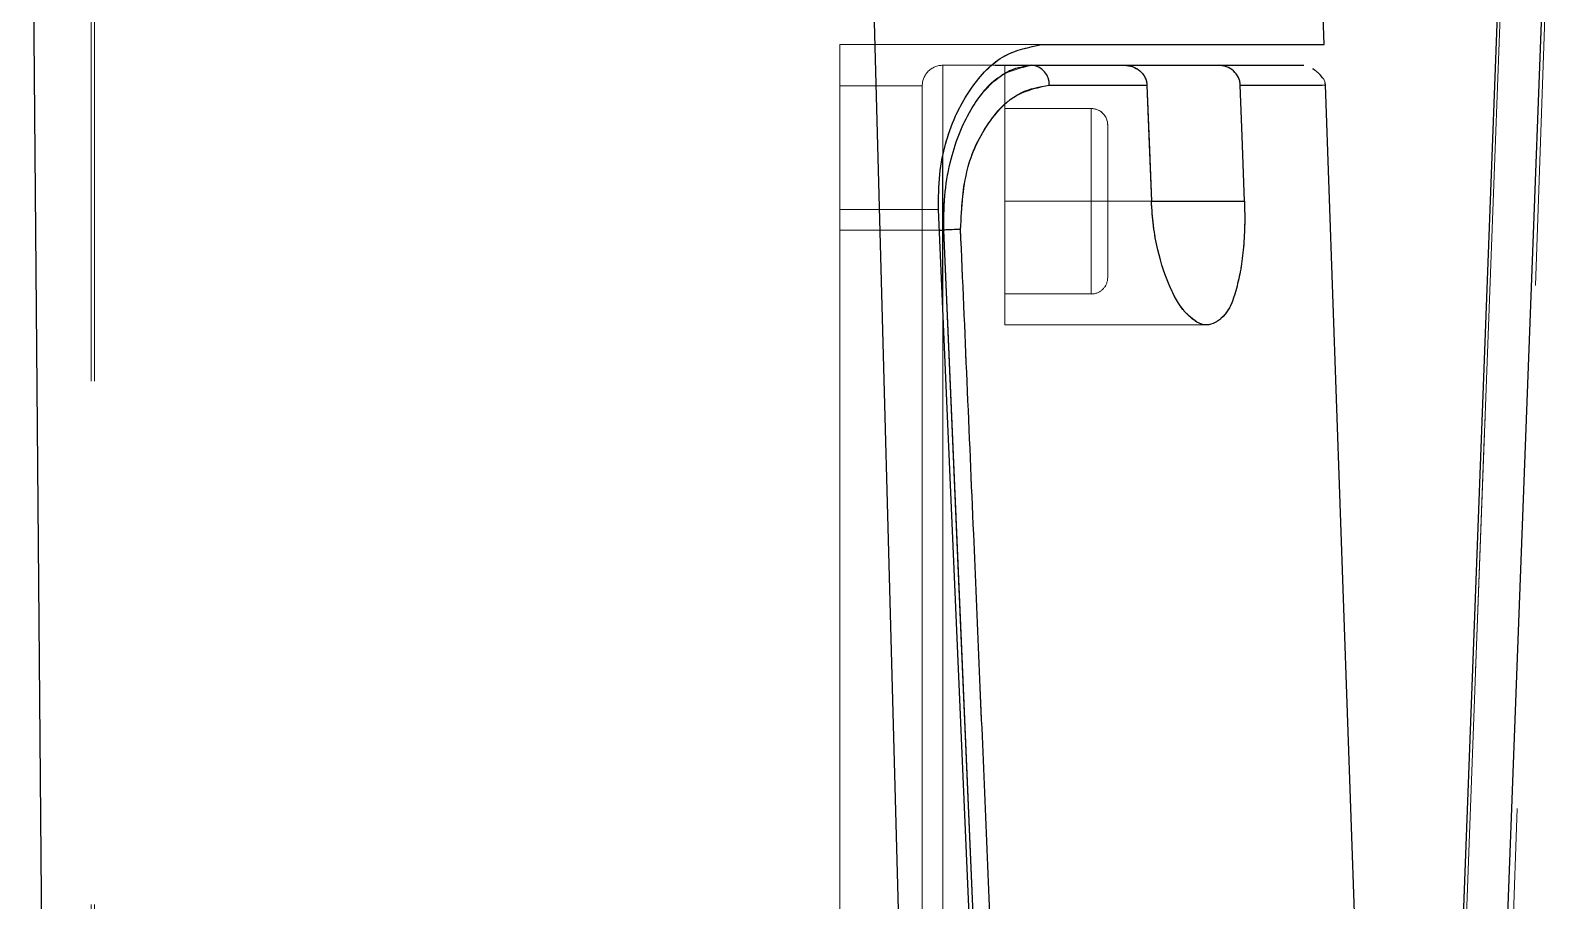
# Model space of a CAD drawing. Header units: millimetres. Extents: x 126 to 938, y 244 to 707.
# Drawn here: x 766.117 to 767.971, y 561.215 to 562.27 of the extents above; entities that cross this region are included whole.
import ezdxf

# ---------------------------------------------------------------- set-up
doc = ezdxf.new("R2010")
doc.units = ezdxf.units.MM
doc.linetypes.add('HIDDEN', pattern=[1.905, 1.27, -0.635])

msp = doc.modelspace()

# ---------------------------------------------------------------- linework, layer by layer
at = {"color": 7, "linetype": 'HIDDEN', "lineweight": 18}
for p, q in [((766.1901, 563.1146), (766.1901, 560.0857)), ((766.1943, 563.1146), (766.1943, 560.0857)), ((767.9141, 562.7623), (767.8301, 560.5323)), ((767.8762, 560.057), (767.9707, 562.7623)), ((766.13, 561.188), (766.1167, 562.6897)), ((767.1704, 561.188), (767.1298, 562.6897)), ((767.0987, 562.253), (767.0987, 562.053)), ((767.3435, 562.253), (767.0987, 562.253)), ((767.0987, 562.253), (767.3435, 562.253)), ((767.0987, 562.053), (767.0987, 562.253)), ((767.6865, 562.253), (767.3435, 562.253)), ((767.2237, 562.228), (767.2872, 562.228)), ((767.2237, 562.228), (767.2237, 562.0279)), ((767.2237, 562.228), (767.3313, 562.228)), ((767.2237, 562.1154), (767.2237, 562.228)), ((767.4439, 562.228), (767.2987, 562.228)), ((767.2987, 562.228), (767.2987, 562.0629)), ((767.2987, 562.228), (767.2987, 562.0629)), ((767.2987, 562.228), (767.4439, 562.228)), ((767.5584, 562.228), (767.2987, 562.228)), ((767.2987, 562.228), (767.2987, 562.0629)), ((767.2987, 562.228), (767.2987, 562.0629)), ((767.2987, 562.228), (767.4439, 562.228)), ((767.4439, 562.228), (767.3313, 562.228)), ((767.6557, 562.228), (767.5584, 562.228)), ((767.6874, 562.2065), (767.6859, 562.211)), ((767.0987, 562.2029), (767.1987, 562.2029)), ((767.0987, 562.0279), (767.0987, 562.2029)), ((767.0987, 562.2029), (767.1987, 562.2029)), ((767.0987, 562.2029), (767.0987, 562.0279)), ((767.1987, 562.0279), (767.1987, 562.2029)), ((767.1987, 562.2029), (767.1987, 562.0279)), ((767.4714, 562.2038), (767.3528, 562.2038)), ((767.4037, 562.1755), (767.2987, 562.1755)), ((767.4037, 562.1755), (767.2987, 562.1755)), ((767.4037, 562.1755), (767.4037, 562.0629)), ((767.4037, 562.1755), (767.4037, 562.0629)), ((767.4037, 562.0629), (767.4037, 562.1755)), ((767.4237, 561.993), (767.4237, 562.1555)), ((767.4237, 562.1555), (767.4237, 562.1329)), ((767.4237, 562.1504), (767.4237, 562.1554)), ((767.4237, 562.1309), (767.4237, 562.1554)), ((767.4237, 562.0629), (767.4237, 562.1553)), ((767.4237, 562.1449), (767.4237, 562.1504)), ((767.4237, 562.1392), (767.4237, 562.0629)), ((767.4237, 562.1329), (767.4237, 561.9704)), ((767.4768, 562.0629), (767.2987, 562.0629)), ((767.2987, 562.0629), (767.4037, 562.0629)), ((767.2987, 562.0629), (767.4037, 562.0629)), ((767.5897, 562.0629), (767.2987, 562.0629)), ((767.2987, 562.0629), (767.4768, 562.0629)), ((767.2987, 562.0629), (767.4037, 562.0629)), ((767.2987, 562.0629), (767.4037, 562.0629)), ((767.2987, 562.0629), (767.4768, 562.0629)), ((767.4037, 561.9505), (767.4037, 562.0629)), ((767.4037, 562.0629), (767.4237, 562.0629)), ((767.4037, 562.0629), (767.4237, 562.0629)), ((767.4037, 561.9505), (767.4037, 562.0629)), ((767.4037, 562.0629), (767.4037, 561.9505)), ((767.4237, 561.9867), (767.4237, 562.0629)), ((767.4237, 562.0629), (767.4237, 561.9706)), ((767.0987, 562.053), (767.2184, 562.053)), ((767.0987, 560.323), (767.0987, 562.053)), ((767.2184, 562.053), (767.0987, 562.053)), ((767.0987, 562.053), (767.0987, 560.323)), ((767.0987, 562.0279), (767.1987, 562.0279)), ((767.0987, 560.348), (767.0987, 562.0279)), ((767.0987, 562.0279), (767.1987, 562.0279)), ((767.0987, 562.0279), (767.0987, 560.348)), ((767.1987, 560.348), (767.1987, 562.0279)), ((767.1987, 562.0279), (767.2237, 562.0279)), ((767.1987, 562.0279), (767.1987, 560.348)), ((767.1987, 562.0279), (767.2194, 562.0279)), ((767.2237, 562.0279), (767.2249, 562.0279)), ((767.2237, 562.0279), (767.2237, 560.348)), ((767.4237, 561.9704), (767.4237, 561.993)), ((767.4237, 561.9768), (767.4237, 561.981)), ((767.4237, 561.9704), (767.4237, 561.9768)), ((767.2987, 561.9505), (767.4037, 561.9505)), ((767.2987, 561.9505), (767.4037, 561.9505)), ((767.2237, 560.4455), (767.2237, 561.9305)), ((767.2987, 561.9129), (767.5444, 561.9129)), ((767.2987, 561.9129), (767.5444, 561.9129))]:
    msp.add_line(p, q, dxfattribs=at)
at = {"color": 7, "linetype": 'Continuous', "lineweight": 25}
for p, q in [((767.9141, 562.7623), (767.8301, 560.5323)), ((766.1167, 562.6897), (766.1314, 561.028)), ((767.1704, 561.188), (767.1298, 562.6897)), ((767.6865, 562.253), (767.6713, 562.6897)), ((767.3435, 562.253), (767.6865, 562.253)), ((767.2872, 562.228), (767.3313, 562.228)), ((767.3313, 562.228), (767.4439, 562.228)), ((767.4439, 562.228), (767.5584, 562.228)), ((767.5584, 562.228), (767.6617, 562.228)), ((767.6882, 562.2038), (767.6874, 562.2065)), ((767.3528, 562.2038), (767.4714, 562.2038)), ((767.5845, 562.2038), (767.684, 562.2038)), ((767.7237, 561.188), (767.6882, 562.2043)), ((767.2237, 562.0279), (767.2237, 562.1154)), ((767.4768, 562.0629), (767.5897, 562.0629)), ((767.2194, 562.0279), (767.2237, 562.0279)), ((767.2237, 562.0279), (767.2249, 562.0279)), ((767.2237, 561.9305), (767.2237, 562.0279))]:
    msp.add_line(p, q, dxfattribs=at)
at = {"color": 7, "linetype": 'HIDDEN', "lineweight": 18, "flags": 128}
for points in [[(767.834, 560.5317), (767.8806, 561.7747), (767.9176, 562.7623)], [(767.9176, 562.7623), (767.8708, 561.5131), (767.834, 560.5317)], [(767.9678, 562.7623), (767.9208, 561.5131), (767.8837, 560.5317)], [(767.4768, 562.0629), (767.4738, 562.1418), (767.4714, 562.2038)], [(767.5845, 562.2038), (767.5874, 562.1249), (767.5897, 562.0629)], [(767.2559, 561.188), (767.2349, 561.6724), (767.2184, 562.053)], [(767.2249, 562.0279), (767.245, 561.5575), (767.2608, 561.188)], [(767.2452, 562.0288), (767.2654, 561.5582), (767.2707, 561.435), (767.276, 561.3117), (767.2813, 561.188)]]:
    msp.add_lwpolyline(points, dxfattribs=at)
at = {"color": 7, "linetype": 'Continuous', "lineweight": 25, "flags": 128}
for points in [[(767.9678, 562.7623), (767.9206, 561.5089), (767.8837, 560.5317)], [(767.4714, 562.2038), (767.4744, 562.1249), (767.4768, 562.0629)], [(767.5897, 562.0629), (767.5868, 562.1418), (767.5845, 562.2038)], [(767.2559, 561.188), (767.2349, 561.6724), (767.2184, 562.053)], [(767.2608, 561.188), (767.2407, 561.6584), (767.2249, 562.0279)]]:
    msp.add_lwpolyline(points, dxfattribs=at)
at = {"color": 7, "linetype": 'HIDDEN', "lineweight": 18}
for centre, radius, start, end in [((767.2237, 562.203), 0.025, 90.0049, 180.0087), ((767.2237, 562.203), 0.025, 90.0049, 180.0087), ((767.3295, 562.2047), 0.0233, 357.8554, 85.5819), ((767.4037, 562.1555), 0.02, 0.025, 90.0091), ((767.4037, 562.1555), 0.02, 359.9738, 90.0091), ((767.5074, 555.7021), 6.3322, 92.37337, 92.55767), ((767.4037, 561.9704), 0.02, 269.9909, 359.9921), ((767.4037, 561.9704), 0.02, 269.9909, 0.0091)]:
    msp.add_arc(centre, radius, start, end, dxfattribs=at)
at = {"color": 7, "linetype": 'Continuous', "lineweight": 25}
for centre, radius, start, end in [((767.3295, 562.2047), 0.0233, 357.8554, 85.5819), ((767.5074, 555.7021), 6.3322, 92.37337, 92.55767)]:
    msp.add_arc(centre, radius, start, end, dxfattribs=at)
for points, knots in [([(767.2184, 562.053), (767.2184, 562.0671), (767.2185, 562.095), (767.2266, 562.1347), (767.2397, 562.1701), (767.2613, 562.2069), (767.2937, 562.2429), (767.3281, 562.2498), (767.3435, 562.253)], [0, 0, 0, 0, 0.164596, 0.322662, 0.468652, 0.600217, 0.821087, 1, 1, 1, 1]), ([(767.2249, 562.0279), (767.2249, 562.0418), (767.2249, 562.0693), (767.2314, 562.1081), (767.2422, 562.1435), (767.2597, 562.1805), (767.282, 562.208), (767.309, 562.2248), (767.3227, 562.2267), (767.3313, 562.228)], [0, 0, 0, 0, 0.168437, 0.3345, 0.477332, 0.61775, 0.833632, 0.89619, 1, 1, 1, 1]), ([(767.4439, 562.228), (767.4473, 562.2276), (767.454, 562.227), (767.4614, 562.2227), (767.4662, 562.2179), (767.4689, 562.2136), (767.4709, 562.2089), (767.4713, 562.2055), (767.4714, 562.2038)], [0, 0, 0, 0, 0.249262, 0.498898, 0.620059, 0.749246, 0.873937, 1, 1, 1, 1]), ([(767.5845, 562.2038), (767.5844, 562.2054), (767.5841, 562.2086), (767.5818, 562.2148), (767.5769, 562.2215), (767.5682, 562.2269), (767.5617, 562.2276), (767.5584, 562.228)], [0, 0, 0, 0, 0.12252, 0.24694, 0.500536, 0.749658, 1, 1, 1, 1]), ([(767.6859, 562.211), (767.6841, 562.2133), (767.6815, 562.2168), (767.6776, 562.22), (767.6757, 562.2215), (767.6748, 562.2221), (767.6743, 562.2225), (767.674, 562.2227), (767.6738, 562.2229), (767.6736, 562.223), (767.6735, 562.2231), (767.6733, 562.2233), (767.673, 562.2235), (767.6728, 562.2237), (767.6726, 562.2238), (767.6726, 562.2238)], [0, 0, 0, 0, 0.471082, 0.703286, 0.810426, 0.860871, 0.885227, 0.908874, 0.92057, 0.931815, 0.943061, 0.954117, 0.975708, 0.996337, 1, 1, 1, 1]), ([(767.2452, 562.0288), (767.2466, 562.0558), (767.249, 562.1054), (767.2789, 562.1624), (767.3152, 562.1972), (767.341, 562.2017), (767.3528, 562.2038)], [0, 0, 0, 0, 0.356687, 0.65556, 0.842877, 1, 1, 1, 1]), ([(767.5897, 562.0629), (767.5899, 562.0528), (767.5903, 562.033), (767.5885, 562.0044), (767.5852, 561.9782), (767.5785, 561.9507), (767.5697, 561.9245), (767.5427, 561.908), (767.5161, 561.9267), (767.4977, 561.9591), (767.4853, 561.9969), (767.4787, 562.0331), (767.4775, 562.0529), (767.4768, 562.0629)], [0, 0, 0, 0, 0.089192, 0.174852, 0.253088, 0.322159, 0.425195, 0.491144, 0.564245, 0.675419, 0.825065, 0.911289, 1, 1, 1, 1]), ([(767.2813, 561.188), (767.279, 561.2404), (767.2746, 561.3452), (767.2678, 561.5022), (767.2581, 561.73), (767.2505, 561.9056), (767.2452, 562.0288)], [0, 0, 0, 0, 0.187176, 0.373722, 0.560275, 1, 1, 1, 1])]:
    msp.add_open_spline(points, degree=3, knots=knots, dxfattribs=at)
at = {"color": 7, "linetype": 'HIDDEN', "lineweight": 18}
for points, knots in [([(767.3435, 562.253), (767.3281, 562.2499), (767.2938, 562.243), (767.2613, 562.207), (767.2397, 562.1702), (767.2267, 562.1346), (767.2184, 562.095), (767.2184, 562.0671), (767.2184, 562.053)], [0, 0, 0, 0, 0.178268, 0.398263, 0.53289, 0.676122, 0.835978, 1, 1, 1, 1]), ([(767.3313, 562.228), (767.3179, 562.2247), (767.2868, 562.217), (767.2599, 562.1801), (767.2422, 562.1436), (767.2314, 562.1081), (767.2249, 562.0693), (767.2249, 562.0418), (767.2249, 562.0279)], [0, 0, 0, 0, 0.164875, 0.381143, 0.521768, 0.664902, 0.831238, 1, 1, 1, 1]), ([(767.4439, 562.228), (767.4473, 562.2276), (767.454, 562.227), (767.4616, 562.2226), (767.4665, 562.2176), (767.4692, 562.2132), (767.4709, 562.2086), (767.4713, 562.2054), (767.4714, 562.2038)], [0, 0, 0, 0, 0.249719, 0.498871, 0.633592, 0.76345, 0.883416, 1, 1, 1, 1]), ([(767.5584, 562.228), (767.5617, 562.2276), (767.5682, 562.227), (767.5768, 562.2216), (767.5817, 562.2149), (767.5841, 562.2088), (767.5844, 562.2055), (767.5845, 562.2038)], [0, 0, 0, 0, 0.248181, 0.499462, 0.748759, 0.872623, 1, 1, 1, 1]), ([(767.3528, 562.2038), (767.3376, 562.2003), (767.3031, 562.1922), (767.2692, 562.1464), (767.2472, 562.0908), (767.2459, 562.0503), (767.2452, 562.0288)], [0, 0, 0, 0, 0.203362, 0.462394, 0.715407, 1, 1, 1, 1]), ([(767.684, 562.2038), (767.685, 562.2038), (767.6973, 562.2038), (767.6225, 562.2038), (767.6001, 562.2038), (767.5845, 562.2038)], [0, 0, 0, 0, 0.026461, 0.323321, 1, 1, 1, 1]), ([(767.2987, 562.106), (767.2987, 562.084), (767.2987, 562.0399), (767.2987, 562.1083), (767.2987, 562.1398), (767.2987, 562.1578), (767.2987, 562.1801), (767.2987, 562.1577), (767.2987, 562.1405), (767.2987, 562.1189), (767.2987, 562.106)], [0, 0, 0, 0, 0.191338, 0.382675, 0.544874, 0.653272, 0.691338, 0.729404, 0.837801, 1, 1, 1, 1]), ([(767.2987, 562.106), (767.2987, 562.084), (767.2987, 562.0399), (767.2987, 562.1083), (767.2987, 562.1398), (767.2987, 562.1578), (767.2987, 562.1801), (767.2987, 562.1577), (767.2987, 562.1405), (767.2987, 562.1189), (767.2987, 562.106)], [0, 0, 0, 0, 0.191338, 0.382675, 0.544874, 0.653272, 0.691338, 0.729404, 0.837801, 1, 1, 1, 1]), ([(767.2987, 562.0055), (767.2987, 562.0349), (767.2987, 562.0936), (767.2987, 562.0025), (767.2987, 561.9605), (767.2987, 561.9365), (767.2987, 561.9068), (767.2987, 561.9366), (767.2987, 561.9595), (767.2987, 561.9883), (767.2987, 562.0055)], [0, 0, 0, 0, 0.19133, 0.382659, 0.544882, 0.653262, 0.69133, 0.729397, 0.837777, 1, 1, 1, 1]), ([(767.2987, 562.0055), (767.2987, 562.0349), (767.2987, 562.0936), (767.2987, 562.0025), (767.2987, 561.9605), (767.2987, 561.9365), (767.2987, 561.9068), (767.2987, 561.9366), (767.2987, 561.9595), (767.2987, 561.9883), (767.2987, 562.0055)], [0, 0, 0, 0, 0.19133, 0.382659, 0.544882, 0.653262, 0.69133, 0.729397, 0.837777, 1, 1, 1, 1]), ([(767.2987, 562.0199), (767.2987, 562.0419), (767.2987, 562.086), (767.2987, 562.0176), (767.2987, 561.9861), (767.2987, 561.9681), (767.2987, 561.9459), (767.2987, 561.9682), (767.2987, 561.9854), (767.2987, 562.0069), (767.2987, 562.0199)], [0, 0, 0, 0, 0.191348, 0.382696, 0.544903, 0.65328, 0.691348, 0.729416, 0.837793, 1, 1, 1, 1]), ([(767.2987, 562.0199), (767.2987, 562.0419), (767.2987, 562.086), (767.2987, 562.0176), (767.2987, 561.9861), (767.2987, 561.9681), (767.2987, 561.9459), (767.2987, 561.9682), (767.2987, 561.9854), (767.2987, 562.0069), (767.2987, 562.0199)], [0, 0, 0, 0, 0.191348, 0.382696, 0.544903, 0.65328, 0.691348, 0.729416, 0.837793, 1, 1, 1, 1]), ([(767.4768, 562.0629), (767.4775, 562.0529), (767.4787, 562.0331), (767.4853, 561.9969), (767.4977, 561.959), (767.5162, 561.9266), (767.5427, 561.908), (767.5697, 561.9245), (767.5785, 561.9507), (767.5852, 561.9781), (767.5885, 562.0044), (767.5903, 562.033), (767.5899, 562.0528), (767.5897, 562.0629)], [0, 0, 0, 0, 0.088692, 0.174984, 0.32479, 0.435947, 0.508936, 0.574758, 0.677627, 0.746685, 0.825009, 0.910686, 1, 1, 1, 1])]:
    msp.add_open_spline(points, degree=3, knots=knots, dxfattribs=at)

doc.saveas('drawing.dxf')
